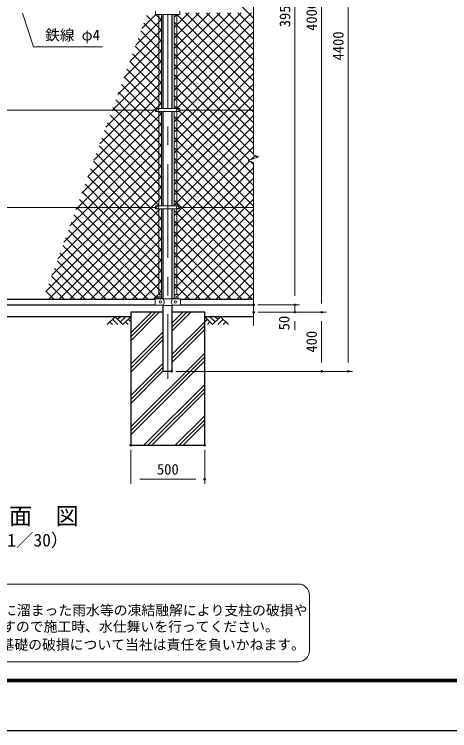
# Model space of a CAD drawing. Units: millimetres, scale not verified. Extents: x -6300 to 6300, y -4455 to 4455.
# Drawn here: x -3616 to -671, y -4455 to 390 of the extents above; entities that cross this region are included whole.
import ezdxf
from ezdxf.enums import TextEntityAlignment as Align

# ---------------------------------------------------------------- set-up
doc = ezdxf.new("R2010")
doc.units = ezdxf.units.MM
doc.header["$LTSCALE"] = 20
doc.header["$PDMODE"] = 32
doc.header["$PDSIZE"] = 10
doc.linetypes.add('USER1', pattern=[50.8, 31.75, -6.35, 6.35, -6.35])
for name, color, linetype, lineweight in [('0-0_D-STR1', 1, 'Continuous', 25), ('0-1_D-STR4', 7, 'Continuous', 25), ('0-2_D-BGD', 7, 'Continuous', 25), ('0-3_D-BMK', 2, 'USER1', 13), ('0-4_D-DCR-HCH', 7, 'Continuous', 13), ('0-5_D-STR-DIM', 7, 'Continuous', 13), ('0-8_D-STR3', 3, 'Continuous', 13), ('0-9_D-STR-TXT', 7, 'Continuous', 13), ('0-A_D-TTL-TXT', 7, 'Continuous', 13), ('0-B_D-STR2', 7, 'Continuous', 13), ('0-C_D-TTL', 7, 'Continuous', 25)]:
    doc.layers.add(name, color=color, linetype=linetype, lineweight=lineweight)
doc.layers.add('0-7_Defpoints', color=8, linetype='Continuous')
doc.styles.add('ＭＳ ゴシック', font='')
doc.styles.get('ＭＳ ゴシック').set_extended_font_data('MS Gothic')

msp = doc.modelspace()

# ---------------------------------------------------------------- linework, layer by layer
at = {"layer": '0-0_D-STR1'}
for p, q in [((-2607.71, -247.7), (-2607.71, 389.7)), ((-2547.21, -247.7), (-2547.21, 389.7)), ((-2607.71, -905.7), (-2607.71, -268.3)), ((-2547.21, -905.7), (-2547.21, -268.3)), ((-2607.71, -1533.6), (-2607.71, -926.3)), ((-2547.21, -1533.6), (-2547.21, -926.3)), ((-4493.46, -1536.9), (-2662.46, -1536.9)), ((-2492.46, -1536.9), (-1997.46, -1536.9)), ((-4493.46, -1575), (-2662.46, -1575)), ((-2547.21, -2025), (-2547.21, -1578.4)), ((-2492.46, -1575), (-1997.46, -1575)), ((-2552.06, -2025), (-2602.86, -2025))]:
    msp.add_line(p, q, dxfattribs=at)
msp.add_lwpolyline([(-2547.21, -2025), (-2607.71, -2025), (-2607.71, -1578.4)], dxfattribs=at)
at = {"layer": '0-1_D-STR4'}
for p, q in [((-2607.71, -1625), (-2827.46, -1625)), ((-2327.46, -1625), (-2547.21, -1625))]:
    msp.add_line(p, q, dxfattribs=at)
msp.add_lwpolyline([(-2827.46, -1625), (-2827.46, -2525), (-2327.46, -2525), (-2327.46, -1625)], dxfattribs=at)
at = {"layer": '0-2_D-BGD'}
for p, q in [((-2827.46, -1655), (-4327.46, -1655)), ((-1997.46, -1655), (-2327.46, -1655))]:
    msp.add_line(p, q, dxfattribs=at)
at = {"layer": '0-3_D-BMK'}
msp.add_line((-2577.46, 2425), (-2577.46, -2075), dxfattribs=at)
at = {"layer": '0-4_D-DCR-HCH'}
for p, q in [((-2827.46, -1817.77), (-2634.69, -1625)), ((-2827.46, -1791.25), (-2661.21, -1625)), ((-2827.46, -1764.74), (-2687.73, -1625)), ((-2547.21, -1749.65), (-2422.56, -1625)), ((-2547.21, -1723.13), (-2449.08, -1625)), ((-2547.21, -1696.62), (-2475.59, -1625)), ((-2933.89, -1655), (-2987.1, -1708.21)), ((-2969.36, -1690.47), (-2951.54, -1708.21)), ((-2951.62, -1672.74), (-2915.99, -1708.21)), ((-2933.89, -1655), (-2880.67, -1708.21)), ((-2916.15, -1672.74), (-2898.41, -1655)), ((-2898.41, -1690.47), (-2862.94, -1655)), ((-2880.67, -1708.21), (-2827.46, -1655)), ((-2862.94, -1690.47), (-2845.12, -1708.21)), ((-2845.2, -1672.74), (-2827.46, -1690.39)), ((-2547.21, -1908.75), (-2327.46, -1689)), ((-2274.25, -1708.21), (-2327.46, -1655)), ((-2309.72, -1672.74), (-2327.46, -1690.39)), ((-2291.99, -1690.47), (-2309.81, -1708.21)), ((-2256.51, -1690.47), (-2291.99, -1655)), ((-2221.04, -1655), (-2274.25, -1708.21)), ((-2238.68, -1672.83), (-2256.51, -1655)), ((-2203.3, -1672.74), (-2238.94, -1708.21)), ((-2221.04, -1655), (-2167.83, -1708.21)), ((-2185.56, -1690.47), (-2203.38, -1708.21)), ((-2547.21, -1935.27), (-2327.46, -1715.52)), ((-2547.21, -1961.78), (-2327.46, -1742.03)), ((-2827.46, -1976.87), (-2607.71, -1757.12)), ((-2827.46, -2003.38), (-2607.71, -1783.63)), ((-2827.46, -2029.9), (-2607.71, -1810.15)), ((-2827.46, -2401.13), (-2327.46, -1901.13)), ((-2827.46, -2427.65), (-2327.46, -1927.65)), ((-2827.46, -2454.16), (-2327.46, -1954.16)), ((-2827.46, -2189), (-2607.71, -1969.25)), ((-2827.46, -2215.52), (-2607.71, -1995.77)), ((-2827.46, -2242.03), (-2607.71, -2022.28)), ((-2739.2, -2525), (-2327.46, -2113.26)), ((-2712.68, -2525), (-2327.46, -2139.78)), ((-2686.17, -2525), (-2327.46, -2166.3)), ((-2527.07, -2525), (-2327.46, -2325.4)), ((-2500.55, -2525), (-2327.46, -2351.91)), ((-2474.03, -2525), (-2327.46, -2378.43))]:
    msp.add_line(p, q, dxfattribs=at)
at = {"layer": '0-5_D-STR-DIM'}
for p, q in [((-1717.46, 2315), (-1717.46, -1515)), ((-1537.19, 2315), (-1537.19, -1565)), ((-1357.19, 2315), (-1357.19, -1965)), ((-1997.46, 1345.35), (-1997.46, -561.35)), ((-2032.7, -599.83), (-1962.22, -574.17)), ((-1962.22, -574.17), (-1997.46, -561.35)), ((-1997.46, -612.65), (-2032.7, -599.83)), ((-1997.46, -612.65), (-1997.46, -1715)), ((-1717.46, -1515), (-1717.46, -1455)), ((-1967.46, -1575), (-1687.46, -1575)), ((-1967.46, -1575), (-1687.46, -1575)), ((-1717.46, -1575), (-1717.46, -1625)), ((-1967.46, -1625), (-1687.46, -1625)), ((-1967.46, -1625), (-1507.19, -1625)), ((-1967.46, -1625), (-1507.19, -1625)), ((-1717.46, -1685), (-1717.46, -1745)), ((-1537.19, -1685), (-1537.19, -1965)), ((-2522.06, -2025), (-1327.19, -2025)), ((-2522.06, -2025), (-1507.19, -2025)), ((-2827.46, -2555), (-2827.46, -2785)), ((-2327.46, -2555), (-2327.46, -2785)), ((-2767.46, -2755), (-2387.46, -2755))]:
    msp.add_line(p, q, dxfattribs=at)
at = {"layer": '0-7_Defpoints'}
for p in [(-1997.46, -1575), (-1717.46, -1575), (-1997.46, -1625), (-1717.46, -1625), (-1537.19, -1625), (-2552.06, -2025), (-1537.19, -2025), (-1357.19, -2025), (-2827.46, -2525), (-2327.46, -2525), (-2327.46, -2755)]:
    msp.add_point(p, dxfattribs=at)
at = {"layer": '0-8_D-STR3'}
for p, q in [((-2659.96, 410.3), (-2659.96, 389.7)), ((-2659.96, 389.7), (-2494.96, 389.7)), ((-2638.96, -247.7), (-2638.96, 389.7)), ((-2619.96, -247.7), (-2619.96, 389.7)), ((-2534.96, -247.7), (-2534.96, 389.7)), ((-2515.96, -247.7), (-2515.96, 389.7)), ((-2494.96, 410.3), (-2494.96, 389.7)), ((-2659.96, -258), (-4495.46, -258)), ((-2659.96, -247.7), (-2494.96, -247.7)), ((-2659.96, -247.7), (-2659.96, -268.3)), ((-2659.96, -268.3), (-2494.96, -268.3)), ((-2638.96, -905.7), (-2638.96, -268.3)), ((-2619.96, -905.7), (-2619.96, -268.3)), ((-2534.96, -905.7), (-2534.96, -268.3)), ((-2515.96, -905.7), (-2515.96, -268.3)), ((-2494.96, -247.7), (-2494.96, -268.3)), ((-1997.46, -258), (-2494.96, -258)), ((-2659.96, -916), (-4495.46, -916)), ((-2659.96, -905.7), (-2494.96, -905.7)), ((-2659.96, -905.7), (-2659.96, -926.3)), ((-2494.96, -905.7), (-2494.96, -926.3)), ((-1997.46, -916), (-2494.96, -916)), ((-2659.96, -926.3), (-2494.96, -926.3)), ((-2638.96, -1503.9), (-2638.96, -926.3)), ((-2619.96, -1504.58), (-2619.96, -926.3)), ((-2534.96, -1504.58), (-2534.96, -926.3)), ((-2515.96, -1503.9), (-2515.96, -926.3)), ((-2662.46, -1533.9), (-2611.26, -1533.9)), ((-2662.46, -1577.9), (-2662.46, -1533.9)), ((-2644.46, -1533.9), (-2644.46, -1505.9)), ((-2621.46, -1503.9), (-2642.46, -1503.9)), ((-2619.46, -1533.9), (-2619.46, -1505.9)), ((-2611.26, -1533.4), (-2612.26, -1533.9)), ((-2611.26, -1533.4), (-2543.66, -1533.4)), ((-2543.66, -1533.4), (-2542.66, -1533.9)), ((-2543.66, -1533.9), (-2492.46, -1533.9)), ((-2535.46, -1533.9), (-2535.46, -1505.9)), ((-2533.46, -1503.9), (-2512.46, -1503.9)), ((-2510.46, -1533.9), (-2510.46, -1505.9)), ((-2492.46, -1577.9), (-2492.46, -1533.9)), ((-2662.46, -1577.9), (-2611.26, -1577.9)), ((-2611.26, -1578.4), (-2612.26, -1577.9)), ((-2543.66, -1577.9), (-2492.46, -1577.9))]:
    msp.add_line(p, q, dxfattribs=at)
msp.add_lwpolyline([(-2611.26, -1578.4), (-2543.66, -1578.4), (-2542.66, -1577.9)], dxfattribs=at)
for centre in [(-2644.96, -258), (-2509.96, -258), (-2644.96, -916), (-2509.96, -916), (-2629.46, -1520.9), (-2627.46, -1555.9), (-2527.46, -1555.9), (-2525.46, -1520.9)]:
    msp.add_circle(centre, 8, dxfattribs=at)
for centre, radius, start, end in [((-2642.46, -1505.9), 2, 90, 180), ((-2621.46, -1505.9), 2, 0, 90), ((-2629.85, -1555.9), 28.8, 310.19176, 49.80824), ((-2525.08, -1555.9), 28.8, 130.19176, 229.80824), ((-2533.46, -1505.9), 2, 90, 180), ((-2512.46, -1505.9), 2, 0, 90)]:
    msp.add_arc(centre, radius, start, end, dxfattribs=at)
at = {"layer": '0-9_D-STR-TXT'}
msp.add_lwpolyline([(-3019.78, 169.56), (-3486.78, 169.56), (-3559.22, 398.09)], dxfattribs=at)
at = {"layer": '0-A_D-TTL-TXT', "color": 2}
for p, q in [((-1693.91, -3463.67), (-5362.24, -3463.67)), ((-1618.91, -3913.67), (-1618.91, -3538.67)), ((-5362.24, -3988.67), (-1693.91, -3988.67))]:
    msp.add_line(p, q, dxfattribs=at)
for centre, start, end in [((-1693.91, -3538.67), 0, 90), ((-1693.91, -3913.67), 270, 0)]:
    msp.add_arc(centre, 75, start, end, dxfattribs=at)
at = {"layer": '0-B_D-STR2'}
for p, q in [((-2753.86, 293.22), (-2657.38, 389.7)), ((-2515.96, 318.99), (-2434.95, 400)), ((-2515.96, 248.28), (-2364.24, 400)), ((-2515.96, 177.57), (-2293.53, 400)), ((-2515.96, 106.86), (-2222.82, 400)), ((-2515.96, 36.14), (-2152.11, 400)), ((-2515.96, -34.57), (-2081.4, 400)), ((-2515.96, -105.28), (-2010.69, 400)), ((-1997.46, -60.12), (-2457.59, 400)), ((-1997.46, 10.59), (-2386.88, 400)), ((-1997.46, 81.3), (-2316.17, 400)), ((-1997.46, 152.01), (-2245.45, 400)), ((-1997.46, 222.72), (-2174.74, 400)), ((-1997.46, 293.43), (-2104.03, 400)), ((-2638.96, 298.53), (-2721.78, 381.36)), ((-2638.96, 337.41), (-2619.96, 356.41)), ((-2794.33, 182.04), (-2638.96, 337.41)), ((-2638.96, 227.82), (-2740.65, 329.51)), ((-2619.96, 279.53), (-2638.96, 298.53)), ((-2534.96, 299.99), (-2515.96, 318.99)), ((-2834.79, 70.87), (-2638.96, 266.7)), ((-2638.96, 157.11), (-2759.52, 277.67)), ((-2638.96, 266.7), (-2619.96, 285.7)), ((-2515.96, 246.24), (-2534.96, 265.24)), ((-2534.96, 229.28), (-2515.96, 248.28)), ((-2011.72, -258), (-2515.96, 246.24)), ((-2875.26, -40.31), (-2638.96, 195.99)), ((-2638.96, 86.4), (-2778.39, 225.83)), ((-2619.96, 208.82), (-2638.96, 227.82)), ((-2638.96, 195.99), (-2619.96, 214.99)), ((-2515.96, 175.53), (-2534.96, 194.53)), ((-2456.55, -258), (-1997.46, 201.09)), ((-2638.96, 15.69), (-2797.26, 173.99)), ((-2619.96, 138.11), (-2638.96, 157.11)), ((-2534.96, 158.57), (-2515.96, 177.57)), ((-2082.43, -258), (-2515.96, 175.53)), ((-2915.72, -151.48), (-2638.96, 125.28)), ((-2638.96, -55.02), (-2816.13, 122.15)), ((-2638.96, 125.28), (-2619.96, 144.28)), ((-2515.96, 104.82), (-2534.96, 123.82)), ((-2534.96, 87.86), (-2515.96, 106.86)), ((-2153.14, -258), (-2515.96, 104.82)), ((-2385.84, -258), (-1997.46, 130.38)), ((-2951.53, -258), (-2638.96, 54.57)), ((-2638.96, -125.73), (-2835, 70.3)), ((-2619.96, 67.4), (-2638.96, 86.4)), ((-2638.96, 54.57), (-2619.96, 73.57)), ((-2515.96, 34.11), (-2534.96, 53.11)), ((-2315.13, -258), (-1997.46, 59.67)), ((-2638.96, -196.44), (-2853.87, 18.46)), ((-2619.96, -3.31), (-2638.96, 15.69)), ((-2638.96, -16.14), (-2619.96, 2.86)), ((-2534.96, 17.14), (-2515.96, 36.14)), ((-2223.85, -258), (-2515.96, 34.11)), ((-2880.82, -258), (-2638.96, -16.14)), ((-2658.41, -247.7), (-2872.74, -33.38)), ((-2534.96, -53.57), (-2515.96, -34.57)), ((-2244.42, -258), (-1997.46, -11.04)), ((-2718.83, -258), (-2891.6, -85.22)), ((-2810.11, -258), (-2638.96, -86.86)), ((-2619.96, -74.02), (-2638.96, -55.02)), ((-2638.96, -86.86), (-2619.96, -67.86)), ((-2173.71, -258), (-1997.46, -81.75)), ((-2789.54, -258), (-2910.47, -137.06)), ((-2619.96, -144.73), (-2638.96, -125.73)), ((-2638.96, -157.57), (-2619.96, -138.57)), ((-2534.96, -124.28), (-2515.96, -105.28)), ((-2860.25, -258), (-2929.34, -188.9)), ((-2739.4, -258), (-2638.96, -157.57)), ((-2103, -258), (-1997.46, -152.46)), ((-2930.96, -258), (-2948.21, -240.75)), ((-2619.96, -215.44), (-2638.96, -196.44)), ((-2516.99, -247.7), (-2534.96, -229.73)), ((-2032.29, -258), (-1997.46, -223.17)), ((-3077.58, -596.18), (-2739.4, -258)), ((-3037.11, -485.01), (-2810.11, -258)), ((-2996.65, -373.83), (-2880.82, -258)), ((-2956.19, -262.66), (-2951.53, -258)), ((-2638.96, -550), (-2930.96, -258)), ((-2638.96, -479.29), (-2860.25, -258)), ((-2638.96, -408.57), (-2789.54, -258)), ((-2638.96, -337.86), (-2718.83, -258)), ((-2619.96, -286.15), (-2637.81, -268.3)), ((-2515.96, -317.41), (-2456.55, -258)), ((-2515.96, -388.12), (-2385.84, -258)), ((-2515.96, -458.83), (-2315.13, -258)), ((-2515.96, -529.54), (-2244.42, -258)), ((-2515.96, -600.25), (-2173.71, -258)), ((-2515.96, -670.96), (-2103, -258)), ((-2515.96, -741.67), (-2032.29, -258)), ((-1997.46, -767.23), (-2496.39, -268.3)), ((-1997.46, -484.39), (-2223.85, -258)), ((-1997.46, -413.68), (-2153.14, -258)), ((-1997.46, -342.97), (-2082.43, -258)), ((-1997.46, -272.26), (-2011.72, -258)), ((-2638.96, -620.71), (-2967.08, -292.59)), ((-2619.96, -356.86), (-2638.96, -337.86)), ((-2515.96, -319.44), (-2534.96, -300.44)), ((-2534.96, -336.41), (-2515.96, -317.41)), ((-2515.96, -812.38), (-1997.46, -293.88)), ((-1997.46, -837.94), (-2515.96, -319.44)), ((-3185.26, -916), (-2638.96, -369.7)), ((-2638.96, -691.42), (-2985.95, -344.43)), ((-2638.96, -369.7), (-2619.96, -350.7)), ((-2515.96, -390.15), (-2534.96, -371.15)), ((-2515.96, -883.09), (-1997.46, -364.59)), ((-2638.96, -762.13), (-3004.82, -396.27)), ((-2619.96, -427.57), (-2638.96, -408.57)), ((-2638.96, -440.41), (-2619.96, -421.41)), ((-2534.96, -407.12), (-2515.96, -388.12)), ((-1997.46, -908.65), (-2515.96, -390.15)), ((-2478.16, -916), (-1997.46, -435.3)), ((-3114.55, -916), (-2638.96, -440.41)), ((-2638.96, -832.84), (-3023.69, -448.11)), ((-2619.96, -498.29), (-2638.96, -479.29)), ((-2515.96, -460.86), (-2534.96, -441.86)), ((-2534.96, -477.83), (-2515.96, -458.83)), ((-2060.83, -916), (-2515.96, -460.86)), ((-3043.84, -916), (-2638.96, -511.12)), ((-2638.96, -511.12), (-2619.96, -492.12)), ((-2515.96, -531.57), (-2534.96, -512.57)), ((-2534.96, -548.54), (-2515.96, -529.54)), ((-2131.54, -916), (-2515.96, -531.57)), ((-2407.45, -916), (-1997.46, -506.02)), ((-2697.22, -916), (-3061.42, -551.8)), ((-2619.96, -569), (-2638.96, -550)), ((-2638.96, -581.83), (-2619.96, -562.83)), ((-2013.62, -592.88), (-1986.19, -565.45)), ((-1974.07, -578.49), (-1987.64, -564.92)), ((-2767.93, -916), (-3080.29, -603.64)), ((-2973.13, -916), (-2638.96, -581.83)), ((-2619.96, -639.71), (-2638.96, -620.71)), ((-2515.96, -602.29), (-2534.96, -583.29)), ((-2534.96, -619.25), (-2515.96, -600.25)), ((-2202.25, -916), (-2515.96, -602.29)), ((-1997.46, -625.81), (-2018.15, -605.12)), ((-2838.64, -916), (-3099.16, -655.48)), ((-2902.42, -916), (-2638.96, -652.54)), ((-2638.96, -652.54), (-2619.96, -633.54)), ((-2515.96, -673), (-2534.96, -654)), ((-2534.96, -689.96), (-2515.96, -670.96)), ((-2272.96, -916), (-2515.96, -673)), ((-2266.03, -916), (-1997.46, -647.44)), ((-2909.35, -916), (-3118.03, -707.32)), ((-2831.71, -916), (-2638.96, -723.25)), ((-2619.96, -710.42), (-2638.96, -691.42)), ((-2638.96, -723.25), (-2619.96, -704.25)), ((-2515.96, -743.71), (-2534.96, -724.71)), ((-2195.31, -916), (-1997.46, -718.15)), ((-2980.06, -916), (-3136.9, -759.16)), ((-2619.96, -781.13), (-2638.96, -762.13)), ((-2638.96, -793.96), (-2619.96, -774.96)), ((-2534.96, -760.67), (-2515.96, -741.67)), ((-2343.67, -916), (-2515.96, -743.71)), ((-3050.78, -916), (-3155.77, -811.01)), ((-2761, -916), (-2638.96, -793.96)), ((-2515.96, -814.42), (-2534.96, -795.42)), ((-2534.96, -831.38), (-2515.96, -812.38)), ((-2414.38, -916), (-2515.96, -814.42)), ((-2124.6, -916), (-1997.46, -788.86)), ((-3121.49, -916), (-3174.64, -862.85)), ((-2690.29, -916), (-2638.96, -864.67)), ((-2619.96, -851.84), (-2638.96, -832.84)), ((-2638.96, -864.67), (-2619.96, -845.67)), ((-2053.89, -916), (-1997.46, -859.57)), ((-3401.29, -1485.58), (-2831.71, -916)), ((-3381.9, -1536.9), (-2761, -916)), ((-3360.83, -1374.41), (-2902.42, -916)), ((-3320.37, -1263.23), (-2973.13, -916)), ((-3311.19, -1536.9), (-2690.29, -916)), ((-3279.9, -1152.06), (-3043.84, -916)), ((-3239.44, -1040.88), (-3114.55, -916)), ((-3198.97, -929.71), (-3185.26, -916)), ((-3192.2, -916), (-3193.51, -914.69)), ((-2638.96, -1469.23), (-3192.2, -916)), ((-2638.96, -1398.52), (-3121.49, -916)), ((-2638.96, -1327.81), (-3050.78, -916)), ((-2638.96, -1257.1), (-2980.06, -916)), ((-2638.96, -1186.39), (-2909.35, -916)), ((-2638.96, -1115.68), (-2838.64, -916)), ((-2638.96, -1044.97), (-2767.93, -916)), ((-2638.96, -974.26), (-2697.22, -916)), ((-2534.96, -902.09), (-2515.96, -883.09)), ((-2515.96, -953.8), (-2478.16, -916)), ((-2515.96, -1024.52), (-2407.45, -916)), ((-2515.96, -1165.94), (-2266.03, -916)), ((-2515.96, -1236.65), (-2195.31, -916)), ((-2515.96, -1307.36), (-2124.6, -916)), ((-2515.96, -1378.07), (-2053.89, -916)), ((-1997.46, -1332.92), (-2414.38, -916)), ((-1997.46, -1262.21), (-2343.67, -916)), ((-1997.46, -1191.5), (-2272.96, -916)), ((-1997.46, -1120.79), (-2202.25, -916)), ((-1997.46, -1050.07), (-2131.54, -916)), ((-1997.46, -979.36), (-2060.83, -916)), ((-2645.01, -1533.9), (-3212.38, -966.53)), ((-2534.96, -972.8), (-2515.96, -953.8)), ((-3169.77, -1536.9), (-2638.96, -1006.09)), ((-2619.96, -993.26), (-2638.96, -974.26)), ((-2638.96, -1006.09), (-2619.96, -987.09)), ((-2515.96, -1026.55), (-2534.96, -1007.55)), ((-2510.46, -1513.99), (-1997.46, -1000.99)), ((-2712.72, -1536.9), (-3231.24, -1018.37)), ((-2619.96, -1063.97), (-2638.96, -1044.97)), ((-2638.96, -1076.8), (-2619.96, -1057.8)), ((-2534.96, -1043.52), (-2515.96, -1024.52)), ((-2005.66, -1536.85), (-2515.96, -1026.55)), ((-2783.43, -1536.9), (-3250.11, -1070.22)), ((-3099.06, -1536.9), (-2638.96, -1076.8)), ((-2515.96, -1097.26), (-2534.96, -1078.26)), ((-2076.8, -1536.42), (-2515.96, -1097.26)), ((-2459.86, -1534.1), (-1997.46, -1071.7)), ((-2854.14, -1536.9), (-3268.98, -1122.06)), ((-3028.35, -1536.9), (-2638.96, -1147.52)), ((-2619.96, -1134.68), (-2638.96, -1115.68)), ((-2638.96, -1147.52), (-2619.96, -1128.52)), ((-2515.96, -1167.97), (-2534.96, -1148.97)), ((-2389.57, -1534.52), (-1997.46, -1142.41)), ((-2924.85, -1536.9), (-3287.85, -1173.9)), ((-2619.96, -1205.39), (-2638.96, -1186.39)), ((-2638.96, -1218.23), (-2619.96, -1199.23)), ((-2534.96, -1184.94), (-2515.96, -1165.94)), ((-2147.94, -1535.99), (-2515.96, -1167.97)), ((-2995.56, -1536.9), (-3306.72, -1225.74)), ((-2957.64, -1536.9), (-2638.96, -1218.23)), ((-2619.96, -1276.1), (-2638.96, -1257.1)), ((-2515.96, -1238.68), (-2534.96, -1219.68)), ((-2534.96, -1255.65), (-2515.96, -1236.65)), ((-2219.09, -1535.56), (-2515.96, -1238.68)), ((-2319.29, -1534.95), (-1997.46, -1213.12)), ((-3066.27, -1536.9), (-3325.59, -1277.58)), ((-2886.93, -1536.9), (-2638.96, -1288.94)), ((-2638.96, -1288.94), (-2619.96, -1269.94)), ((-2515.96, -1309.39), (-2534.96, -1290.39)), ((-2534.96, -1326.36), (-2515.96, -1307.36)), ((-2249, -1535.38), (-1997.46, -1283.83)), ((-3136.98, -1536.9), (-3344.46, -1329.42)), ((-2619.96, -1346.81), (-2638.96, -1327.81)), ((-2638.96, -1359.65), (-2619.96, -1340.65)), ((-2290.23, -1535.13), (-2515.96, -1309.39)), ((-2178.72, -1535.8), (-1997.46, -1354.54)), ((-3207.69, -1536.9), (-3363.33, -1381.27)), ((-2816.21, -1536.9), (-2638.96, -1359.65)), ((-2619.96, -1417.52), (-2638.96, -1398.52)), ((-2515.96, -1380.1), (-2534.96, -1361.1)), ((-2534.96, -1397.07), (-2515.96, -1378.07)), ((-2361.37, -1534.69), (-2515.96, -1380.1)), ((-3278.4, -1536.9), (-3382.2, -1433.11)), ((-2745.5, -1536.9), (-2638.96, -1430.36)), ((-2638.96, -1430.36), (-2619.96, -1411.36)), ((-2515.96, -1450.81), (-2534.96, -1431.81)), ((-2432.51, -1534.26), (-2515.96, -1450.81)), ((-2108.44, -1536.23), (-1997.46, -1425.25)), ((-3349.11, -1536.9), (-3401.06, -1484.95)), ((-2619.96, -1488.23), (-2638.96, -1469.23)), ((-2038.15, -1536.65), (-1997.46, -1495.96)), ((-3419.82, -1536.9), (-3419.93, -1536.79)), ((-2674.79, -1536.9), (-2644.46, -1506.57)), ((-2533.58, -1503.91), (-2534.96, -1502.52)), ((-2503.59, -1533.9), (-2510.46, -1527.02))]:
    msp.add_line(p, q, dxfattribs=at)
for points in [[(-1997.46, 364.14), (-2033.32, 400), (-2515.96, 882.64), (-2533.1, 899.77)], [(-2619.96, 350.24), (-2638.96, 369.24), (-2659.42, 389.7)], [(-2534.96, 370.7), (-2515.96, 389.7), (-2515.96, 389.7)], [(-1997.46, -130.84), (-2515.96, 387.66), (-2518, 389.7)], [(-2534.96, -194.99), (-2515.96, -175.99), (-1997.46, 342.51)], [(-1997.46, -201.55), (-2515.96, 316.95), (-2534.96, 335.95)], [(-2516.96, -247.7), (-2515.96, -246.7), (-1997.46, 271.8)], [(-1997.46, -555.1), (-2294.56, -258), (-2515.96, -36.6), (-2534.96, -17.6)], [(-2025.92, -597.36), (-2365.27, -258), (-2515.96, -107.31), (-2534.96, -88.31)], [(-1997.46, -696.52), (-2435.98, -258), (-2515.96, -178.02), (-2534.96, -159.02)], [(-2658.39, -247.7), (-2638.96, -228.28), (-2619.96, -209.28)], [(-3158.51, -818.53), (-2638.96, -298.99), (-2619.96, -279.99)], [(-3118.04, -707.36), (-2668.69, -258), (-2659.96, -249.28)], [(-2636.81, -905.7), (-2638.96, -903.55), (-3042.56, -499.96)], [(-2534.96, -1114.23), (-2515.96, -1095.23), (-2336.74, -916), (-2023.8, -603.07)], [(-2495.39, -905.7), (-2515.96, -885.13), (-2534.96, -866.13)], [(-1997.46, -1403.63), (-2485.09, -916), (-2494.96, -906.13)], [(-3240.48, -1536.9), (-2638.96, -935.38), (-2629.88, -926.3)], [(-2534.96, -1467.78), (-2515.96, -1448.78), (-1997.46, -930.28)], [(-1997.46, -1474.34), (-2515.96, -955.84), (-2534.96, -936.84)], [(-2641.79, -1503.9), (-2638.96, -1501.07), (-2619.96, -1482.07)]]:
    msp.add_lwpolyline(points, dxfattribs=at)
at = {"layer": '0-C_D-TTL', "color": 2}
msp.add_lwpolyline([(-6300, 4455), (6300, 4455), (6300, -4455), (-6300, -4455)], close=True, dxfattribs=at)
at = {"layer": '0-C_D-TTL'}
for points in [[(-5895, 4125), (5895, 4125), (5895, -4125), (-5895, -4125)], [(-5891.25, 4121.25), (5891.25, 4121.25), (5891.25, -4121.25), (-5891.25, -4121.25)], [(-5887.5, 4117.5), (5887.5, 4117.5), (5887.5, -4117.5), (-5887.5, -4117.5)], [(-5883.75, 4113.75), (5883.75, 4113.75), (5883.75, -4113.75), (-5883.75, -4113.75)], [(-5880, 4110), (5880, 4110), (5880, -4110), (-5880, -4110)]]:
    msp.add_lwpolyline(points, close=True, dxfattribs=at)

# ---------------------------------------------------------------- texts
at = {"layer": '0-5_D-STR-DIM', "style": 'ＭＳ ゴシック'}
for s, p in [('3950', (-1727.58, 302.31)), ('4000', (-1547.31, 277.87)), ('4400', (-1367.31, 77.87)), ('50', (-1732.81, -1747.47)), ('400', (-1547.31, -1897.75))]:
    msp.add_text(s, height=72.14, rotation=90, dxfattribs=at).set_placement(p, align=Align.BOTTOM_LEFT)
msp.add_text('500', height=72.14, dxfattribs=at).set_placement((-2650.77, -2744.88), align=Align.BOTTOM_LEFT)
at = {"layer": '0-9_D-STR-TXT', "style": 'ＭＳ ゴシック'}
msp.add_text('鉄線 φ4', height=72.14, dxfattribs=at).set_placement((-3406.2, 191.86), align=Align.BOTTOM_LEFT)
at = {"layer": '0-A_D-TTL-TXT', "style": 'ＭＳ ゴシック'}
for s, height, p in [('正\u3000面\u3000図', 115.5, (-3967.31, -3095.59)), ('（S=1／30）', 86.66, (-3899.09, -3235.38)), ('凍結の恐れがある場所への設置は、内部に溜まった雨水等の凍結融解により支柱の破損や', 68.62, (-5376.96, -3695.68)), ('コンクリート基礎の破損の恐れがありますので施工時、水仕舞いを行ってください。', 68.62, (-5383.13, -3805.82)), ('施工による水仕舞い不備で起こる支柱・基礎の破損について当社は責任を負いかねます。 ', 68.62, (-5393.62, -3928.06))]:
    msp.add_text(s, height=height, dxfattribs=at).set_placement(p, align=Align.BOTTOM_LEFT)

doc.saveas('drawing.dxf')
